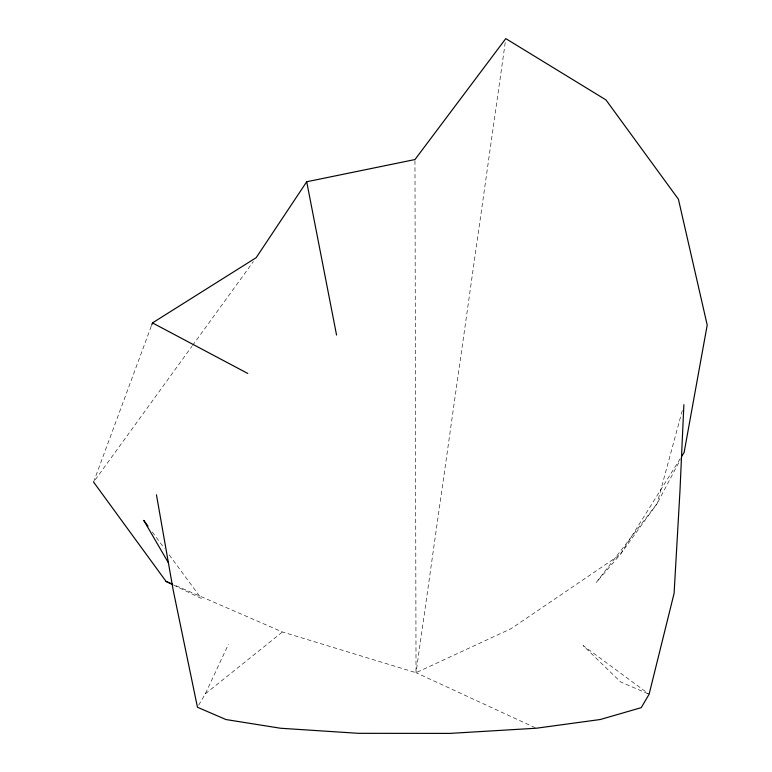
<?xml version="1.0" encoding="UTF-8"?>
<svg xmlns="http://www.w3.org/2000/svg" width="772" height="772" viewBox="0 0 772 772"><rect width="100%" height="100%" fill="white"/><g stroke="black" fill="none" stroke-linecap="round" stroke-linejoin="round"><path stroke-width="0.58" stroke-dasharray="3.86 2.9" d="M535.208 727.726L416.031 672.702L505.621 39.797M682.294 410.492L657.107 503.595L620.186 554.605L596.302 582.406L657.107 503.595L680.18 459.929M151.235 326.295L93.576 482.066L191.852 346.464M198.665 705.193L205.323 693.825L228.454 644.263M680.277 458.597L620.186 554.605L511.17 628.64L416.031 672.702L282.455 631.969L173.739 584.742M192.556 345.48L253.361 261.583M205.323 693.825L282.455 631.969M648.017 693.748L620.601 681.937L583.188 645.604L649.117 694.221M173.536 585.022L201.318 598.464L167.92 553.167M152.287 531.956L164.368 548.342M414.969 160.759L416.031 672.702"/><path stroke-width="1.16" d="M683.876 404.673L679.978 490.77L674.101 593.321L649.117 694.221L641.242 707.654L600.288 719.514L536.308 728.228L449.864 733.4L358.498 733.323L280.545 728.247L225.974 719.543L197.458 707.258L173.198 590.165L156.455 494.784M151.65 325.166L152.48 322.908L256.188 257.674L306.706 181.758L414.969 159.553L505.785 38.6L605.943 99.897L678.424 199.234L707.21 325.051L684.117 452.469L681.56 456.561M93.576 482.066L166.057 581.403L172.648 584.269M166.057 581.403L172.465 584.51M152.48 322.908L247.764 373.455M148.021 526.176L143.756 520.386L168.392 562.788M306.706 181.758L336.553 335.029"/></g></svg>
